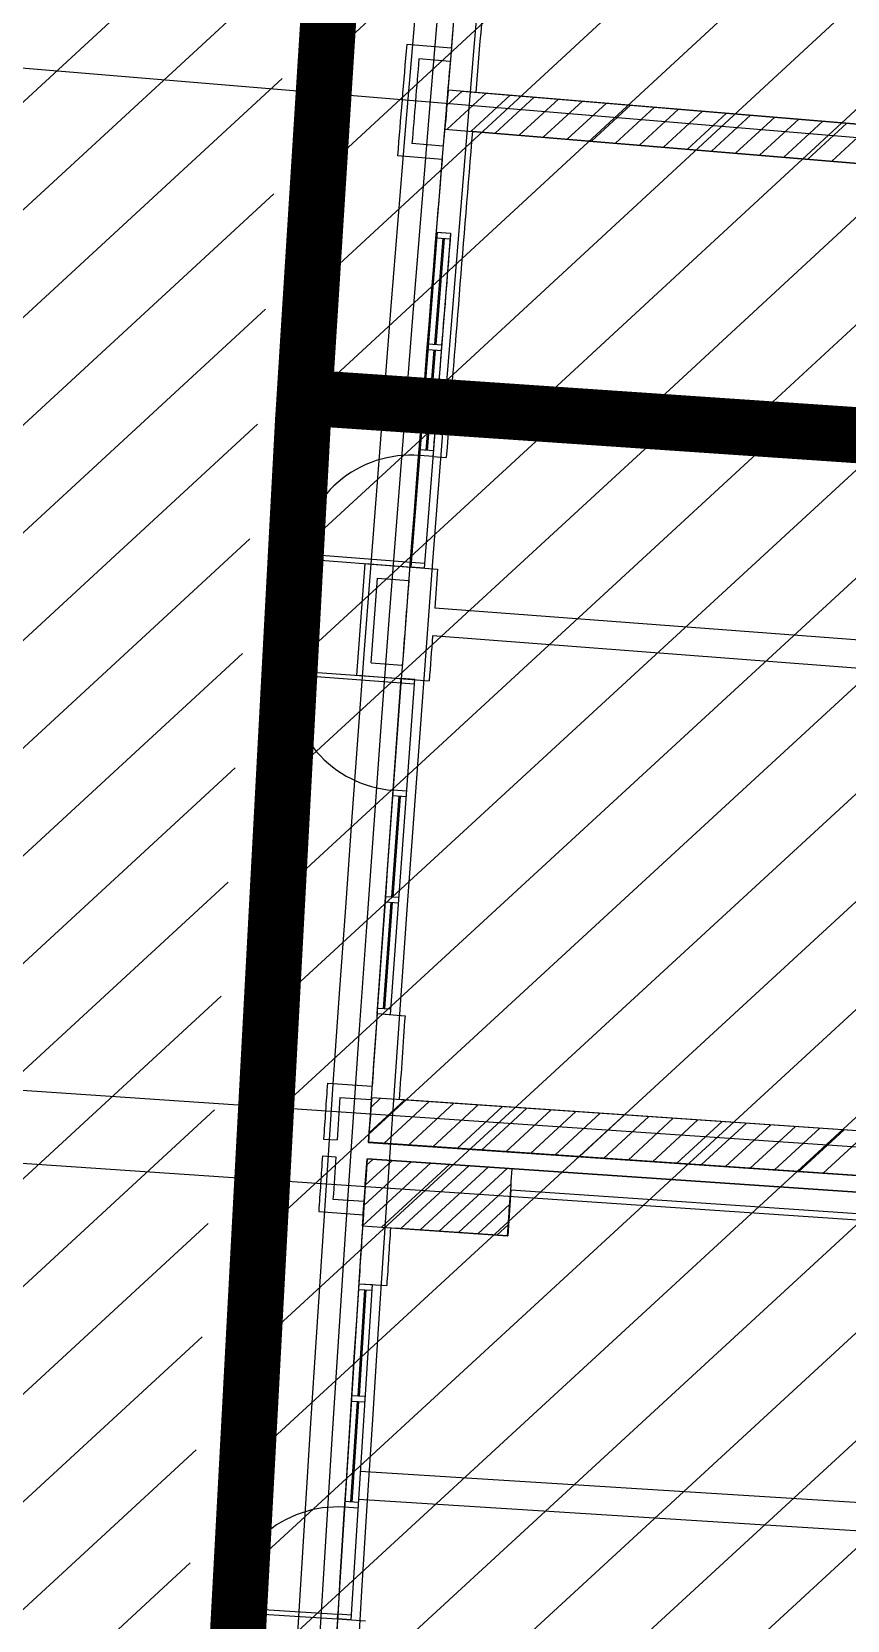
# Model space of a CAD drawing. Extents: x -678889171 to 586587, y -792238163 to 335485.
# Drawn here: x -678734967 to -678727678, y -792010643 to -791996453 of the extents above; entities that cross this region are included whole.
import ezdxf
from ezdxf.enums import TextEntityAlignment as Align

# ---------------------------------------------------------------- set-up
doc = ezdxf.new("R2010")
doc.units = 0
doc.header["$MEASUREMENT"] = 0
for name, color, linetype in [('A-FLOR-PATT', 252, 'Continuous'), ('A-SITE-PATT', 252, 'Continuous'), ('A-WALL', 252, 'Continuous')]:
    doc.layers.add(name, color=color, linetype=linetype)
for name, color, linetype, lineweight in [('BASEMENT3 LAYOUT$0$A-TABL-TEXT', 252, 'Continuous', 30), ('BASEMENT3 LAYOUT$0$HATCH11', 252, 'Continuous', 15), ('BASEMENT3 LAYOUT$0$HATCH2', 252, 'Continuous', 15), ('BASEMENT3 LAYOUT$0$HATCH3', 252, 'Continuous', 15)]:
    doc.layers.add(name, color=color, linetype=linetype, lineweight=lineweight)
doc.styles.add('Ground floor Towers$0$$Bas01-Rname$0$EN-SC', font='swissc.ttf')
doc.styles.add('Ground floor Towers$0$$Bas01-Rname$0$EN-SCL', font='swisscl.ttf')
doc.styles.add('Ground floor Towers$0$04-Ground Floor$0$V2-lower ground$0$LEVEL  FOR LICENSE LOWER GR$0$$LG- LEVEL$0$AR-SR', font='sarb.shx')

# ---------------------------------------------------------------- blocks, each defined once
blk = doc.blocks.new('A$C61C61320')
at = {"layer": 'BASEMENT3 LAYOUT$0$HATCH11'}
h = blk.add_hatch(dxfattribs=at)
h.set_pattern_fill('JIS_WOOD', color=256, scale=1000, style=0)
h.set_pattern_definition([(45, (-55979.95959305647, -92778.05480168064), (-499.9999991609842, 499.9999991609843), [])])
edge = h.paths.add_edge_path()
edge.add_line((-21467.74319023453, -134455.7384705361), (-52625.22989511769, -137297.8907696561))
edge.add_arc((469730.797268165, -78930.5305383486), 525606.8567419754, 175.7647423383216, 186.3757064635938, ccw=False)
edge.add_arc((-39265.1562679424, -44102.43736154633), 15691.08979022459, 0.9729785529091828, 165.2727067888424, ccw=False)
edge.add_arc((542230.0773749191, -76004.92878418005), 566720.1514529854, 176.7459500062832, 185.9199427217102)
at = {"layer": 'BASEMENT3 LAYOUT$0$HATCH2'}
h = blk.add_hatch(dxfattribs=at)
h.set_pattern_fill('JIS_WOOD', color=256, scale=1000, style=0)
h.set_pattern_definition([(45, (-845211.5632561638, -471074.8112416068), (-499.9999991609842, 499.9999991609843), [])])
edge = h.paths.add_edge_path()
edge.add_line((-87728.88771757309, -14436.92520058164), (11085.99286301623, -14077.61977391216))
edge.add_line((11085.9928630162, -14077.61977391216), (11086.00013759563, -61296.12011963065))
edge.add_line((11086.00013759569, -61296.12011963065), (-23868.16462742418, -60220.57708285929))
edge.add_line((-23868.16462742421, -60220.57708285929), (-23388.15647815715, -47455.2645226442))
edge.add_arc((-38984.06513334403, -44366.02445463254), 15898.9235792472, 348.7958745272753, 525.9866040010601)
edge.add_line((-54409.82303213701, -40516.12001080933), (-55179.78612954497, -49076.3717473704))
edge.add_line((-55179.78612954495, -49076.3717473704), (-87616.00626249687, -47227.09333388295))
edge.add_line((-87616.00626249681, -47227.09333388295), (-87728.88771757303, -14436.92520058164))
at = {"layer": 'BASEMENT3 LAYOUT$0$HATCH3'}
h = blk.add_hatch(dxfattribs=at)
h.set_pattern_fill('JIS_WOOD', color=256, scale=1000, style=0)
h.set_pattern_definition([(45, (-845711.5632553247, -468029.5931597503), (-499.9999991609842, 499.9999991609843), [])])
h.paths.add_polyline_path([(11086.00013759569, -61354.85490543771), (12440.74077330553, -169431.9252005816), (-18168.17453308101, -169031.9252005816), (-24087.31416799291, -98540.68329571502), (-23668.41511030192, -60233.84526748693)])
at = {"layer": 'BASEMENT3 LAYOUT$0$A-TABL-TEXT', "const_width": 500, "elevation": 212772}
blk.add_lwpolyline([(13292.15624613373, -61228.05794782194), (-23867.92079966073, -60211.66026523305), (-23463.29049043171, -42182.9191966572, 0.3384124495391637), (-36329.243561532, -28846.11297907433)], format="xyb", dxfattribs=at)
at = {"layer": 'BASEMENT3 LAYOUT$0$A-TABL-TEXT', "const_width": 500}
blk.add_lwpolyline([(-21470.42890679266, -134427.2130430685, -0.03408528905022511), (-23872.14917754766, -60366.96071941804)], format="xyb", dxfattribs=at)
blk = doc.blocks.new('2')
at = {"layer": 'BASEMENT3 LAYOUT$0$A-TABL-TEXT', "const_width": 500, "elevation": 212772}
blk.add_lwpolyline([(131213.0125477271, 170969.3027568094), (94052.93550193263, 171985.7004393983), (94457.56581116165, 190014.4415079741, 0.3384124495391637), (81591.61274006136, 203351.247725557)], format="xyb", dxfattribs=at)
at = {"layer": 'BASEMENT3 LAYOUT$0$A-TABL-TEXT', "const_width": 500}
blk.add_lwpolyline([(96450.4273948007, 97770.1476615628, -0.03408528905022511), (94048.7071240457, 171830.3999852133)], format="xyb", dxfattribs=at)
blk = doc.blocks.new('GR')
at = {"layer": 'A-FLOR-PATT'}
for p, q in [((113795, 187765), (33653.03965827078, 191153.1554926011)), ((65135.1206025529, 190321.0546483434), (64735.47777696491, 190337.9577540188)), ((65129.96498340252, 190201.1654212367), (64850.2150435251, 190212.9975936008)), ((65117.27724732843, 189808.8621117365, -6.574195595121094e-08), (65247.93881349952, 189939.5236779076, -6.574195595121094e-08)), ((73364.30280807367, 189596.2377480014, -6.574195595121094e-08), (65121.68196495037, 189944.8637784366, -6.574195595121094e-08)), ((65127.23742298032, 189594.3158843617, -6.574195595121094e-08), (65463.33492354474, 189930.4133849261, -6.574195595121094e-08)), ((65247.93881349949, 189939.5236779075, -6.574195595121094e-08), (75859.2983862758, 189488.6011759979, -6.574195595121094e-08)), ((65342.63353307088, 189585.2055914255, -6.574195595121094e-08), (65678.73103358995, 189921.3030919445, -6.574195595121094e-08)), ((65558.02964316153, 189576.0952984894, -6.574195595121094e-08), (65894.1271436352, 189912.192798963, -6.574195595121094e-08)), ((65773.42575325209, 189566.9850055532, -6.574195595121094e-08), (66109.52325368047, 189903.0825059816, -6.574195595121094e-08)), ((65988.82186334269, 189557.8747126171, -6.574195595121094e-08), (66324.9193637257, 189893.9722130001, -6.574195595121094e-08)), ((66204.2179734333, 189548.764419681, -6.574195595121094e-08), (66540.31547377088, 189884.8619200186, -6.574195595121094e-08)), ((66419.61408352389, 189539.6541267448, -6.574195595121094e-08), (66755.7115838161, 189875.751627037, -6.574195595121094e-08)), ((66635.01019361451, 189530.5438338087, -6.574195595121094e-08), (66971.10769386137, 189866.6413340556, -6.574195595121094e-08)), ((66850.4063037051, 189521.4335408726, -6.574195595121094e-08), (67186.50380390658, 189857.5310410741, -6.574195595121094e-08)), ((67065.80241379568, 189512.3232479364, -6.574195595121094e-08), (67401.89991395183, 189848.4207480926, -6.574195595121094e-08)), ((67281.1985238863, 189503.2129550003, -6.574195595121094e-08), (67617.29602399704, 189839.3104551111, -6.574195595121094e-08)), ((67496.5946339769, 189494.1026620642, -6.574195595121094e-08), (67832.69213404227, 189830.2001621296, -6.574195595121094e-08)), ((67711.99074406752, 189484.9923691281, -6.574195595121094e-08), (68048.08824408751, 189821.0898691481, -6.574195595121094e-08)), ((67927.38685415816, 189475.882076192, -6.574195595121094e-08), (68263.48435413276, 189811.9795761666, -6.574195595121094e-08)), ((68142.78296424872, 189466.7717832558, -6.574195595121094e-08), (68478.880464178, 189802.8692831851, -6.574195595121094e-08)), ((68358.1790743393, 189457.6614903197, -6.574195595121094e-08), (68694.27657422321, 189793.7589902036, -6.574195595121094e-08)), ((68573.57518442994, 189448.5511973836, -6.574195595121094e-08), (68909.67268426841, 189784.6486972221, -6.574195595121094e-08)), ((65106.90993062002, 189595.1756464526, -6.574195595121094e-08), (73349.54109956816, 189246.549181091, -6.574195595121094e-08)), ((65354.22198794095, 189586.1394479886), (75844.72203138295, 189142.4381740794)), ((65097.84909295908, 189441.8442970862), (64818.09915308177, 189453.6764694504)), ((65092.86285196966, 189321.9479060402), (64693.21233871204, 189338.8513368697)), ((65076.35977184807, 188672.0471022478), (64962.22578513356, 185674.2189829127)), ((65066.23773895809, 188672.0545399615), (65196.16363233037, 188667.5943860085)), ((65074.45753871762, 188622.0833003088), (65194.37066348904, 188617.5179407911)), ((65076.35977184995, 188672.0471022969), (65196.27289662143, 188667.4817427792)), ((65196.27289662143, 188667.4817427792), (65082.13890990684, 185669.6536234441)), ((65128.54675506832, 188620.0240034708), (65092.40432594203, 187670.7117656813)), ((65140.53806754547, 188619.5674675191), (65104.39563841918, 187670.2552297296)), ((65036.41287607047, 187622.807260546), (65156.32600084189, 187618.2419010283)), ((65038.31510920278, 187672.7710625341), (65158.22823397421, 187668.2057030165)), ((65056.26189681478, 186721.3995278649), (65090.50209283007, 187620.7479636925)), ((65068.25320929207, 186720.942991918), (65102.49340530728, 187620.2914277407)), ((65120.1835721448, 186668.9296632225), (65000.27044737151, 186673.495022691)), ((65122.08580525671, 186718.8934652114), (65002.17268048342, 186723.4588246799)), ((65118.54107020423, 186668.9908139924), (65238.45799103705, 186664.5262761704)), ((63964.37761892314, 185750.9822219236), (63962.90600144896, 185711.009301815)), ((64963.7006280667, 185714.1917842748), (63964.37761892314, 185750.9822219236)), ((63962.90600144896, 185711.009301815), (64962.2290105925, 185674.2188641662)), ((64517.65642741427, 184688.530293241), (64552.45971511479, 185688.0962782494)), ((64552.45971511479, 185688.0962782494), (65202.06627480569, 185665.477928015)), ((65082.13890990684, 185669.6536234441), (64962.22578513355, 185674.2189829126)), ((64962.2290105925, 185674.2188641662), (64963.7006280667, 185714.1917842748)), ((65083.66148896165, 185710.8802554296), (64963.74836418831, 185715.4456148982)), ((64641.7614757407, 184804.3406455618), (64668.21136378922, 185563.9932573519)), ((64668.21136378922, 185563.9932573519), (64947.95719040442, 185554.2529168511)), ((75131.1374183136, 184968.1340062673), (65189.73958245013, 185316.6942841537)), ((74872.8268771211, 184727.0370043794), (65181.02959478949, 185066.8404939698)), ((64641.7614757407, 184804.3406455618), (64921.51195100742, 184794.7372466108)), ((63916.6466752018, 184667.6703953153), (63917.96034810434, 184707.6488177893)), ((64916.10724351829, 184634.8285730969), (63916.6466752018, 184667.6703953153)), ((63917.96034810434, 184707.6488177893), (64917.4209164208, 184674.8069955708)), ((64517.65642741439, 184688.5302932411), (65167.27380372259, 184666.2299385258)), ((64822.65558146781, 181676.3041179675), (64917.41769051787, 184674.8071015725)), ((65036.00772895762, 184629.783975852), (64916.06760961348, 184633.574460214)), ((64917.4209164208, 184674.8069955708), (64916.10724351829, 184634.8285730969)), ((65037.35780986195, 184671.0166172105), (64917.41769051786, 184674.8071015725)), ((64942.59570081196, 181672.5136336055), (65037.35780986195, 184671.0166172105)), ((65004.19107169421, 183621.5405729488), (64884.25095235013, 183625.3310573108)), ((65005.77044017838, 183671.5156226755), (64885.83032083431, 183675.3061070375)), ((64938.35234512325, 183623.6212834303), (64909.92371240728, 182724.0703883218)), ((64950.34635705762, 183623.2422349942), (64921.91772434191, 182723.6913398905)), ((64854.24295074053, 182675.8051124663), (64974.18307008617, 182672.0146281534)), ((64855.82231920429, 182725.7801621937), (64975.76243854992, 182721.9896778807)), ((64878.33634272401, 181724.5693937868), (64908.34434392317, 182674.0953385951)), ((64890.33035465857, 181724.1903453555), (64920.33835585774, 182673.7162901638)), ((106874.8408067953, 179631.7983974313), (33289.12760127243, 181633.8713096758)), ((64822.65523058746, 181676.2930156482), (65072.51134358557, 181667.7158436838)), ((64822.65558146626, 181676.3041179183), (64942.59570081196, 181672.5136336055)), ((64824.23494993, 181726.2791676458), (64944.17506927563, 181722.4886833328)), ((106856.9589108514, 178979.7248944304), (33269.81960558624, 180984.3580870469)), ((64404.16164814681, 181036.9980167481), (64804.01366049051, 181026.1120406289)), ((64794.78841648437, 180608.5208149443, -6.574195595121094e-08), (65101.67960319598, 180915.4120016559, -6.574195595121094e-08)), ((64802.0215997335, 180840.2604012201, -6.574195595121094e-08), (64883.1196226296, 180921.3584241162, -6.574195595121094e-08)), ((72502.87014968347, 180714.0457424581, -6.574195595121094e-08), (64805.16772885845, 180923.4792830705, -6.574195595121094e-08)), ((72242.63449913304, 180721.1260465162, -6.574195595121094e-08), (65051.08598287898, 180916.7885164203, -6.574195595121094e-08)), ((64520.75232833973, 180913.7793701563), (64800.6486924421, 180906.1591880855)), ((64930.82153930725, 180520.0475347405, -6.574195595121094e-08), (65320.2395837626, 180909.4655791959, -6.574195595121094e-08)), ((65149.37772189104, 180514.0973142977, -6.574195595121094e-08), (65538.79956432921, 180903.5191567359, -6.574195595121094e-08)), ((65367.93390447507, 180508.1470938546, -6.574195595121094e-08), (65757.35954489606, 180897.5727342756, -6.574195595121094e-08)), ((65586.4900870584, 180502.1968734113, -6.574195595121094e-08), (65975.91952546267, 180891.6263118156, -6.574195595121094e-08)), ((65805.04626964219, 180496.2466529685, -6.574195595121094e-08), (66194.47950602928, 180885.6798893556, -6.574195595121094e-08)), ((66023.60245222598, 180490.2964325256, -6.574195595121094e-08), (66413.0394865959, 180879.7334668955, -6.574195595121094e-08)), ((66242.15863480954, 180484.3462120825, -6.574195595121094e-08), (66631.59946716251, 180873.7870444355, -6.574195595121094e-08)), ((66460.71481739357, 180478.3959916395, -6.574195595121094e-08), (66850.15944772935, 180867.8406219753, -6.574195595121094e-08)), ((66679.27099997737, 180472.4457711966, -6.574195595121094e-08), (67068.71942829574, 180861.894199515, -6.574195595121094e-08)), ((66897.82718256116, 180466.4955507538, -6.574195595121094e-08), (67287.27940886235, 180855.947777055, -6.574195595121094e-08)), ((67116.38336514472, 180460.5453303107, -6.574195595121094e-08), (67505.83938942896, 180850.0013545949, -6.574195595121094e-08)), ((67334.93954772851, 180454.5951098679, -6.574195595121094e-08), (67724.39936999581, 180844.0549321352, -6.574195595121094e-08)), ((67553.49573031231, 180448.644889425, -6.574195595121094e-08), (67942.95935056219, 180838.1085096749, -6.574195595121094e-08)), ((67772.05191289634, 180442.6946689819, -6.574195595121094e-08), (68161.51933112903, 180832.1620872146, -6.574195595121094e-08)), ((67990.60809547966, 180436.7444485386, -6.574195595121094e-08), (68380.07931169588, 180826.2156647549, -6.574195595121094e-08)), ((68209.16427806346, 180430.7942280958, -6.574195595121094e-08), (68598.63929226226, 180820.2692422946, -6.574195595121094e-08)), ((68427.72046064725, 180424.844007653, -6.574195595121094e-08), (68817.19927282864, 180814.3228198343, -6.574195595121094e-08)), ((68646.27664323128, 180418.8937872103, -6.574195595121094e-08), (69035.75925339549, 180808.3763973746, -6.574195595121094e-08)), ((68864.83282581484, 180412.9435667668, -6.574195595121094e-08), (69254.31923396233, 180802.4299749143, -6.574195595121094e-08)), ((64390.28906067669, 180537.1904321125), (64510.24912477318, 180533.9245178424)), ((92360, 179775), (64790, 180525)), ((64790.32165646396, 180524.6289380385), (72492.00372583886, 180314.9703790946)), ((64792.70517006135, 180523.8077708225, -6.574195595121094e-08), (72491.98258427883, 180314.19394373, -6.574195595121094e-08)), ((64386.20682137019, 180387.2459913277), (64506.16688546677, 180383.9800770577)), ((64768.87896261734, 179775.8477972301), (65352.4381013457, 180359.4069359585)), ((64773.80369039629, 179957.5492203058), (65180.34633896967, 180364.0918688791)), ((64778.72841817523, 180139.2506433813), (65008.25457659362, 180368.7768017997)), ((64783.65314595419, 180320.9520664569), (64836.16281421758, 180373.4617347203)), ((66084.70742805628, 180339.6058563539), (64785.19026993122, 180374.9832075476)), ((64785.1902699311, 180374.9832075434), (72479.56213982985, 180165.518962393)), ((92355, 179625), (64786.02556296776, 180374.9721011162)), ((64940.34492832189, 179770.5370676381), (65524.52986372172, 180354.7220030379)), ((65112.43669061308, 179765.8521346326), (65696.62162609777, 180350.0370701173)), ((65284.52845290428, 179761.1672016272), (65868.71338847381, 180345.3521371967)), ((65456.62021519545, 179756.4822686217), (66040.80515084985, 180340.6672042761)), ((65628.71197748662, 179751.7973356162), (66081.12264048171, 180204.2079986113)), ((66068.38009424275, 179739.8280490194), (66079.71410025016, 180151.6075324172)), ((66080.2680009955, 180151.5923527504), (66069.32729555482, 179740.2346843019)), ((66079.7141002501, 180151.6075324172), (72124.79829761566, 179985.9418161255)), ((64495.98674321349, 180004.1164293955), (64775.98228391907, 179996.4935472404)), ((65800.80373977778, 179747.1124026108), (66076.21992206041, 180022.5285848934)), ((64372.5993570151, 179887.431188712), (64772.71649247385, 179876.5379946126)), ((65972.89550206896, 179742.4274696053), (66071.20806210006, 179840.7400296364)), ((64768.86155248992, 179775.2054378795), (66068.38009424275, 179739.8280490194)), ((65019.97757208195, 179768.8016128061), (66069.32729555482, 179740.2346843019)), ((66068.38009424275, 179739.8280490194), (65055.57231248712, 179767.4001794543)), ((64757.57114113312, 179258.4041121523), (64687.6900683688, 176259.2181166413)), ((64757.31799045813, 179258.4100104717), (65007.25088172071, 179252.5865712918)), ((64757.57114113427, 179258.4041122014), (64877.53858095351, 179255.6088692417)), ((64877.53858095351, 179255.6088692417), (64807.65750818911, 176256.4228737307)), ((64756.40645656777, 179208.4176789434), (64876.37389638695, 179205.6224359837)), ((64810.5201728085, 179207.1568286279), (64788.3911664331, 178257.414596716)), ((64822.51691679042, 179206.877304332), (64800.38791041503, 178257.1350724201)), ((64734.27744980365, 178258.6754470406), (64854.24488962284, 178255.880204081)), ((64733.11276523717, 178208.6890137826), (64853.08020505634, 178205.8937708229)), ((64766.26216005714, 177307.6723647773), (64787.22648188697, 178207.4281634576)), ((64778.25890403913, 177307.3928404861), (64799.22322586896, 178207.1486391616)), ((64838.12667812871, 177586.5210562125), (70859.16902709413, 177452.7073113415)), ((64830.95119911034, 177256.1515389011), (64710.98375929003, 177258.9467818116)), ((64832.11588365641, 177306.1379721596), (64712.14844383609, 177308.9332150701)), ((64832.57196257451, 177336.5827735603), (70853.60598289866, 177202.3942756933)), ((63688.8177314055, 176321.247239821), (63687.93617504293, 176281.2569552712)), ((63687.93617504293, 176281.2569552712), (64687.69329522889, 176259.2180455075)), ((64688.57485159148, 176299.2083300574), (63688.8177314055, 176321.247239821)), ((64687.69007102028, 176259.2181164735), (64937.62296228299, 176253.3946772937)), ((64807.65750818911, 176256.4228737307), (64687.69006836879, 176259.2181166413)), ((64687.69329522889, 176259.2180455075), (64688.57485159148, 176299.2083300574)), ((64808.57151891441, 176297.6674856969), (64688.60407909403, 176300.4627286075))]:
    blk.add_line(p, q, dxfattribs=at)
for centre, radius, start, end in [((687279.656740699, 163488.6097753342), 632022.5456272444, 169.8809308091749, 188.016783999427), ((687279.656740699, 163488.6097753342), 623072.5456272444, 169.8809308091749, 188.016783999427), ((687377.2148750997, 163494.3993246956), 622619.9563395467, 169.8833632136182, 188.0029312343603), ((687457.6315433225, 163499.1463224945), 623050.2507543761, 176.9927649658002, 187.7792686703147), ((687457.6315433225, 163499.1463224945), 622900.2507543761, 176.9958403487138, 178.4340642821334), ((687457.6315433226, 163499.1463224945), 622900.2507543761, 177.4537436638911, 177.5320969260957), ((687457.6315433226, 163499.1463224945), 622650.2507543761, 177.4538359940272, 177.5667187925627), ((687457.6315433226, 163499.1463224945), 623300.2507543761, 177.5321264406997, 177.6240496915487), ((687457.6315433226, 163499.1463224945), 623180.2507543761, 177.5431505061468, 177.6130256266689), ((687457.6315433226, 163499.1463224945), 622900.2507543761, 177.5431348013561, 177.6130413314597), ((550361.4343956889, 169271.504800918, -6.574195595121094e-08), 485679.9410213045, 177.5604217973754, 177.6017113829369), ((687457.6315433226, 163499.1463224945), 622650.2507543761, 177.5987923874218, 177.8678481399203), ((687457.6315433226, 163499.1463224945), 622900.2507543761, 177.6240792067201, 177.6839048626084), ((687457.6315433226, 163499.1463224945), 622770.2507543761, 177.6838349633289, 177.8678481399203), ((64962.22900411893, 185674.2188644045), 999.9999999999949, 87.89158742336971, 177.8915874234004), ((687457.6315433226, 163499.1463224945), 622650.2507543761, 177.9598407530228, 177.9919555839923), ((687457.6315433226, 163499.1463224945), 622900.2507543761, 177.9708970941676, 178.0408014096431), ((687457.6315433226, 163499.1463224945), 622650.2507543761, 178.014960896459, 178.0518464863968), ((64917.42090994634, 184674.8069957836), 999.9999999999949, 178.1179637490536, 268.1179637498732), ((687457.6315433226, 163499.1463224945), 622900.2507543761, 178.3277873830772, 178.3876170845246), ((687457.6315433226, 163499.1463224945), 622650.2507543761, 178.327905383888, 178.3970332473273), ((687457.6315433226, 163499.1463224945), 623300.2507543761, 178.3876510263227, 178.4336126545819), ((88714.26638116184, 179977.9156071622, -6.574195595121094e-08), 23927.7890543772, 177.7352308515634, 178.6927320847359), ((687457.6315433226, 163499.1463224945), 623180.2507543761, 178.3986737652258, 178.4336113270219), ((687457.6315433226, 163499.1463224945), 622900.2507543761, 178.3986549608038, 178.4336082273927), ((687457.6315433226, 163499.1463224945), 623300.2507543761, 178.4474011408488, 178.4933628930601), ((687457.6315433226, 163499.1463224945), 623180.2507543761, 178.4474024684088, 178.4823400302049), ((687457.6315433225, 163499.1463224945), 622900.2507543761, 178.4475332675581, 181.8431331848932), ((-245665.3186021766, 188526.7668950047), 310557.514860352, 358.3851818065492, 358.4958778013636), ((687457.6315433226, 163499.1463224945), 622900.2507543761, 178.447405568038, 178.4823588346269), ((-245250.493017547, 188514.7561963937), 311442.514951935, 358.3854712600319, 358.4958526992182), ((1819689.560562298, 135849.6521088253), 1755469.024585963, 178.5628802142966, 178.5830612098036), ((2404167.486311977, 121841.5356148909), 2339864.661853341, 178.5814021474209, 178.5940464387747), ((64687.69328875251, 176259.2180456503), 999.9999999999949, 88.7371612816124, 178.737161282446), ((687452.0612711207, 163249.2083698144), 622900.2507543761, 178.8032227380752, 178.8371016863074)]:
    blk.add_arc(centre, radius, start, end, dxfattribs=at)
at = {"layer": 'A-FLOR-PATT', "style": 'Ground floor Towers$0$04-Ground Floor$0$V2-lower ground$0$LEVEL  FOR LICENSE LOWER GR$0$$LG- LEVEL$0$AR-SR', "flags": 12}
for tag, p in [('L', (30296.07288644527, 72859.53473235783)), ('P', (30237.50458115668, 72203.99769414036))]:
    blk.add_attdef(tag, text='', height=500, dxfattribs=at).set_placement(p, align=Align.RIGHT)
at = {"layer": 'A-FLOR-PATT'}
for tag, p, height, style in [('N', (85492.25876324323, 56633.4995742733), 250, 'Ground floor Towers$0$$Bas01-Rname$0$EN-SC'), ('N', (89389.48149106537, 56633.4995742733), 250, 'Ground floor Towers$0$$Bas01-Rname$0$EN-SC'), ('N', (94597.61363499537, 56633.4995742733), 250, 'Ground floor Towers$0$$Bas01-Rname$0$EN-SC'), ('AN', (85922.66280553787, 56313.08159666645), 200, 'Ground floor Towers$0$$Bas01-Rname$0$EN-SCL'), ('AN', (89819.88553336001, 56313.08159666645), 200, 'Ground floor Towers$0$$Bas01-Rname$0$EN-SCL'), ('AN', (95028.01767729002, 56313.08159666645), 200, 'Ground floor Towers$0$$Bas01-Rname$0$EN-SCL'), ('SN', (85299.47460008037, 56025.08594095582), 200, 'Ground floor Towers$0$$Bas01-Rname$0$EN-SCL'), ('F', (85927.04975899268, 56008.67972904726), 200, 'Ground floor Towers$0$$Bas01-Rname$0$EN-SCL'), ('SN', (89196.69732790251, 56025.08594095582), 200, 'Ground floor Towers$0$$Bas01-Rname$0$EN-SCL'), ('F', (89824.27248681482, 56008.67972904726), 200, 'Ground floor Towers$0$$Bas01-Rname$0$EN-SCL'), ('SN', (94404.82947183252, 56025.08594095582), 200, 'Ground floor Towers$0$$Bas01-Rname$0$EN-SCL'), ('F', (95032.40463074483, 56008.67972904726), 200, 'Ground floor Towers$0$$Bas01-Rname$0$EN-SCL')]:
    blk.add_attdef(tag, p, '', height=height, dxfattribs=dict(at, style=style))
at = {"layer": 'A-FLOR-PATT', "style": 'Ground floor Towers$0$$Bas01-Rname$0$EN-SCL', "width": 0.8}
for p in [(85305.16036184286, 56295.1433535593), (89202.383089665, 56295.1433535593), (94410.51523359501, 56295.1433535593)]:
    blk.add_attdef('FN', p, '', height=250, dxfattribs=at)

msp = doc.modelspace()

# ---------------------------------------------------------------- block references
at = {"layer": 'A-SITE-PATT', "rotation": 357.6731745000001}
for name, p in [('2', (-678833487.1858103, -792167746.3685482, -212772)), ('A$C61C61320', (-678706236.4347705, -791940527.995869, -212772))]:
    msp.add_blockref(name, p, dxfattribs=at)

# ---------------------------------------------------------------- next in the draw order: block references
at = {"layer": 'A-WALL', "rotation": 357.6731745000001}
msp.add_blockref('GR', (-678804025.0995113, -792184118.4910543, -212772), dxfattribs=at)

doc.saveas('drawing.dxf')
